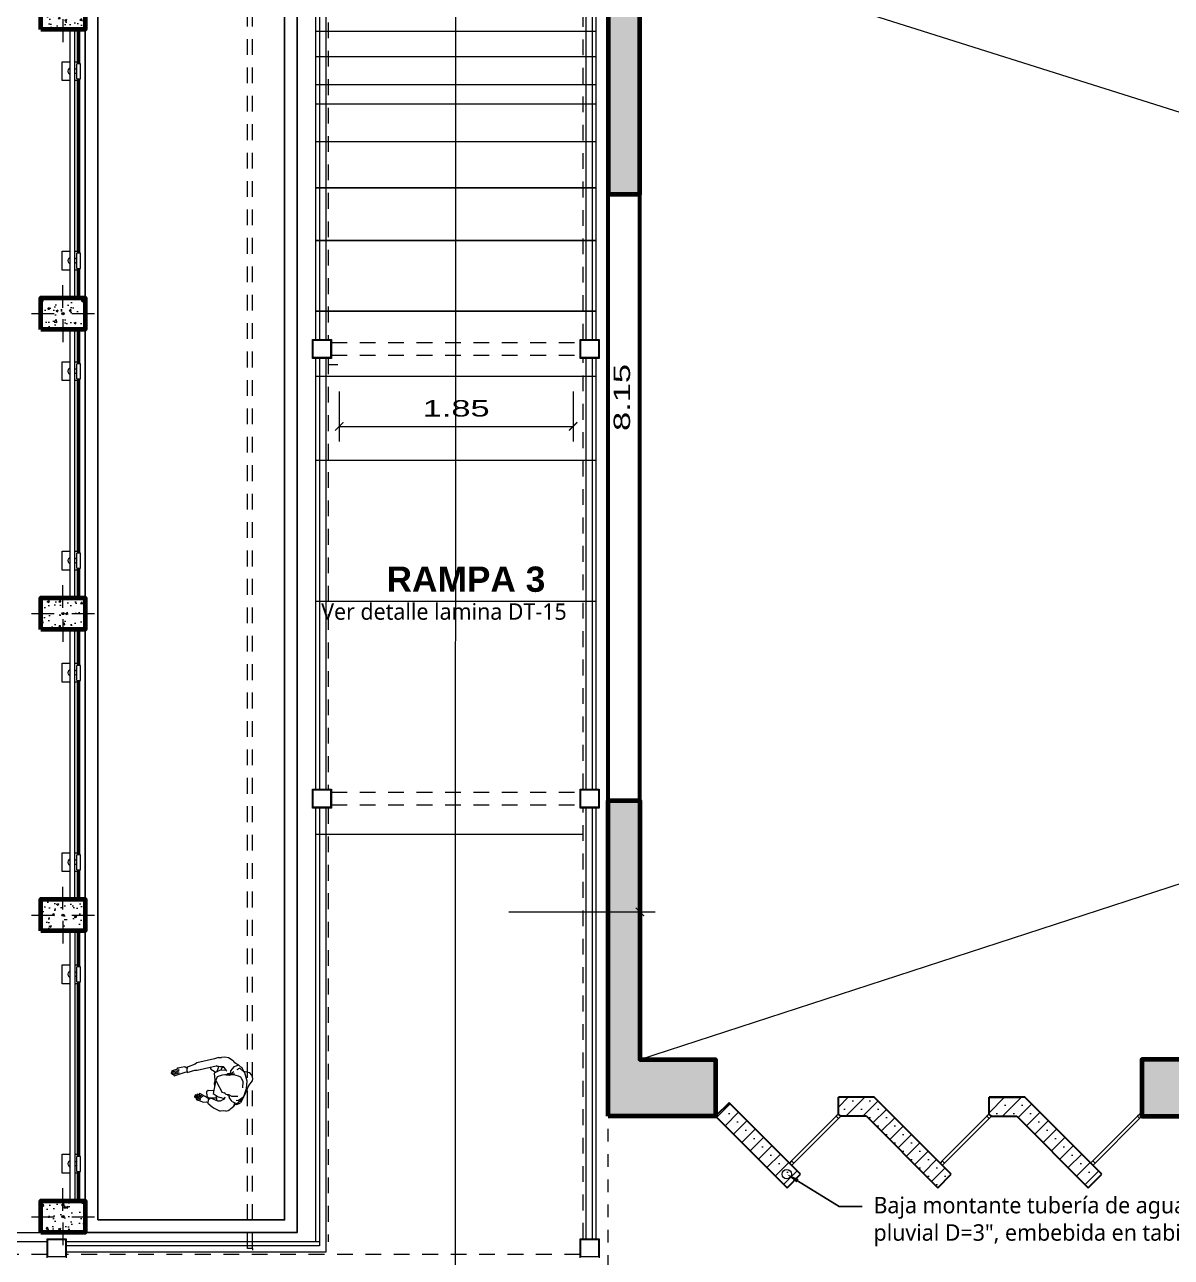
# Model space of a CAD drawing. Header units: metres. Extents: x 28 to 148, y 23 to 113.
# Drawn here: x 48.37 to 57.45, y 33.18 to 42.94 of the extents above; entities that cross this region are included whole.
import ezdxf
from ezdxf import colors
from ezdxf.entities.mleader import LeaderData, LeaderLine
from ezdxf.enums import TextEntityAlignment as Align
from ezdxf.math import Vec2, Vec3

# ---------------------------------------------------------------- set-up
doc = ezdxf.new("R2010")
doc.units = ezdxf.units.M
for name, pattern in [('CONTINUA', [0]), ('DASHED2', [0.375, 0.25, -0.125]), ('HIDDEN2', [0.1875, 0.125, -0.0625])]:
    doc.linetypes.add(name, pattern=pattern)
for name, color, linetype, lineweight in [('A-FLOR-HRAL', 11, 'Continuous', 9), ('A-TRAZO', 7, 'Continuous', 5), ('ArchiCAD Windows_Pen_No__3', 150, 'Continuous', 0), ('COLUMNAS 50', 32, 'Continuous', 70), ('cotas', 7, 'Continuous', 5), ('Equipamiento SR', 23, 'Continuous', 0), ('GRAFO 0 BLANCO', 7, 'Continuous', 0), ('GRAFO 02', 7, 'Continuous', 20), ('I.S. CANALETAS', 12, 'Continuous', 0), ('letras sr', 7, 'Continuous', 5), ('MK-LINEAS GENERALES', 7, 'Continuous', 0), ('Muros el', 144, 'Continuous', 60), ('PERSONAS', 8, 'Continuous', 0), ('proyecciones', 1, 'DASHED2', 5), ('TABIQUERIA DE DRYWALL', 221, 'Continuous', 30), ('texturas 1', 251, 'Continuous', 5)]:
    doc.layers.add(name, color=color, linetype=linetype, lineweight=lineweight)
doc.layers.add('Estructura – Carga', color=7, linetype='Continuous')
doc.styles.add('Generales', font='trebuc.ttf', dxfattribs={"height": 0.1})
doc.styles.add('Roberto', font='arial.ttf', dxfattribs={"width": 1.5})
doc.styles.add('TURBO_BASS', font='swisseb.ttf')
doc.dimstyles.new('1EJESB', dxfattribs={"dimscale": 0, "dimtxt": 0.13, "dimasz": 0.0655, "dimexe": 0.12, "dimexo": 0.12, "dimgap": 0.0755, "dimtad": 1, "dimzin": 4, "dimdsep": 46, "dimtxsty": 'Roberto', "dimblk": 'ARCHTICK', "dimcen": 0.065, "dimclrd": 7, "dimclre": 251, "dimclrt": 7, "dimaunit": 1, "dimadec": 0, "dimazin": 1, "dimtfac": 1, "dimtix": 1, "dimtofl": 0, "dimtmove": 0, "dimatfit": 3, "dimldrblk": 'ARROW', "dimfxl": 1, "dimtolj": 1, "dimtzin": 4, "dimlwd": 9, "dimlwe": 9, "dimarcsym": 0})
pattern_1 = [(45, (-85.06389, 100.61182), (-0.06629126, 0.06629126), []), (45, (-84.9976, 100.61182), (-0.06629126, 0.06629126), [0, -0.09375])]

# ---------------------------------------------------------------- blocks, each defined once
blk = doc.blocks.new('A$C0F2E3FFB')
at = {"layer": 'PERSONAS'}
for p, q in [((0.316, 0.697), (0.312, 0.693)), ((0.312, 0.693), (0.331, 0.632)), ((0.321, 0.699), (0.316, 0.697)), ((0.331, 0.678), (0.321, 0.699)), ((0.326, 0.709), (0.322, 0.706)), ((0.322, 0.706), (0.338, 0.65)), ((0.332, 0.709), (0.326, 0.709)), ((0.336, 0.718), (0.331, 0.716)), ((0.331, 0.716), (0.349, 0.65)), ((0.336, 0.698), (0.332, 0.709)), ((0.341, 0.719), (0.336, 0.718)), ((0.349, 0.696), (0.341, 0.719)), ((0.35, 0.712), (0.346, 0.71)), ((0.346, 0.71), (0.362, 0.65)), ((0.355, 0.712), (0.35, 0.712)), ((0.371, 0.66), (0.355, 0.712)), ((0.372, 0.667), (0.371, 0.648)), ((0.376, 0.67), (0.372, 0.667)), ((0.38, 0.663), (0.376, 0.67)), ((0.384, 0.631), (0.38, 0.663)), ((0.331, 0.632), (0.343, 0.597)), ((0.364, 0.581), (0.339, 0.578)), ((0.339, 0.578), (0.36, 0.51)), ((0.343, 0.597), (0.346, 0.585)), ((0.346, 0.585), (0.348, 0.579)), ((0.384, 0.578), (0.364, 0.581)), ((0.381, 0.588), (0.39, 0.599)), ((0.382, 0.578), (0.381, 0.588)), ((0.39, 0.599), (0.384, 0.631)), ((0.39, 0.57), (0.384, 0.578)), ((0.415, 0.509), (0.39, 0.57)), ((0.091, 0.465), (0.08, 0.437)), ((0.08, 0.437), (0.081, 0.411)), ((0.1, 0.494), (0.091, 0.465)), ((0.104, 0.497), (0.1, 0.494)), ((0.1, 0.457), (0.106, 0.477)), ((0.11, 0.498), (0.104, 0.497)), ((0.106, 0.477), (0.11, 0.498)), ((0.124, 0.514), (0.107, 0.483)), ((0.108, 0.458), (0.134, 0.51)), ((0.118, 0.448), (0.145, 0.505)), ((0.136, 0.508), (0.121, 0.486)), ((0.129, 0.515), (0.124, 0.514)), ((0.125, 0.439), (0.15, 0.488)), ((0.134, 0.51), (0.129, 0.515)), ((0.129, 0.42), (0.155, 0.467)), ((0.141, 0.492), (0.131, 0.475)), ((0.147, 0.473), (0.133, 0.455)), ((0.141, 0.509), (0.136, 0.508)), ((0.145, 0.505), (0.141, 0.509)), ((0.146, 0.492), (0.141, 0.492)), ((0.15, 0.488), (0.146, 0.492)), ((0.152, 0.474), (0.147, 0.473)), ((0.155, 0.467), (0.152, 0.474)), ((0.36, 0.51), (0.362, 0.49)), ((0.362, 0.49), (0.398, 0.322)), ((0.426, 0.494), (0.415, 0.509)), ((0.461, 0.339), (0.426, 0.494)), ((0.026, 0.342), (0.001, 0.288)), ((0.037, 0.358), (0.026, 0.342)), ((0.07, 0.397), (0.037, 0.358)), ((0.099, 0.393), (0.07, 0.397)), ((0.081, 0.411), (0.077, 0.396)), ((0.088, 0.31), (0.114, 0.371)), ((0.14, 0.327), (0.091, 0.316)), ((0.114, 0.371), (0.099, 0.393)), ((0.106, 0.382), (0.111, 0.389)), ((0.111, 0.389), (0.113, 0.393)), ((0.113, 0.393), (0.129, 0.42)), ((0.132, 0.404), (0.118, 0.392)), ((0.132, 0.404), (0.118, 0.392)), ((0.118, 0.392), (0.118, 0.322)), ((0.118, 0.392), (0.118, 0.322)), ((0.14, 0.327), (0.118, 0.322)), ((0.155, 0.351), (0.127, 0.307)), ((0.171, 0.409), (0.132, 0.404)), ((0.171, 0.409), (0.132, 0.404)), ((0.245, 0.333), (0.155, 0.351)), ((0.183, 0.394), (0.171, 0.409)), ((0.183, 0.394), (0.171, 0.409)), ((0.18, 0.346), (0.183, 0.394)), ((0.18, 0.346), (0.183, 0.394)), ((0.245, 0.34), (0.219, 0.338)), ((0.273, 0.327), (0.241, 0.311)), ((0.336, 0.342), (0.245, 0.333)), ((0.269, 0.336), (0.245, 0.34)), ((0.301, 0.315), (0.273, 0.327)), ((0.359, 0.295), (0.336, 0.342)), ((0.371, 0.371), (0.344, 0.327)), ((0.388, 0.378), (0.371, 0.371)), ((0.386, 0.377), (0.371, 0.371)), ((0.472, 0.302), (0.461, 0.339)), ((0, 0.237), (0.002, 0.262)), ((0, 0.237), (0.005, 0.217)), ((0.002, 0.263), (0.001, 0.288)), ((0.087, 0.287), (0.088, 0.31)), ((0.105, 0.253), (0.087, 0.287)), ((0.124, 0.246), (0.105, 0.253)), ((0.127, 0.307), (0.112, 0.251)), ((0.129, 0.21), (0.147, 0.227)), ((0.143, 0.209), (0.148, 0.234)), ((0.148, 0.234), (0.157, 0.245)), ((0.157, 0.245), (0.162, 0.254)), ((0.168, 0.273), (0.162, 0.254)), ((0.183, 0.28), (0.168, 0.273)), ((0.241, 0.311), (0.183, 0.28)), ((0.314, 0.28), (0.301, 0.315)), ((0.318, 0.268), (0.314, 0.28)), ((0.315, 0.207), (0.316, 0.231)), ((0.316, 0.231), (0.319, 0.236)), ((0.32, 0.246), (0.318, 0.268)), ((0.319, 0.236), (0.32, 0.246)), ((0.324, 0.23), (0.32, 0.246)), ((0.33, 0.225), (0.324, 0.23)), ((0.324, 0.207), (0.324, 0.23)), ((0.333, 0.199), (0.33, 0.225)), ((0.395, 0.299), (0.348, 0.317)), ((0.36, 0.239), (0.352, 0.228)), ((0.36, 0.239), (0.359, 0.295)), ((0.394, 0.263), (0.36, 0.239)), ((0.377, 0.275), (0.361, 0.282)), ((0.377, 0.275), (0.361, 0.282)), ((0.384, 0.268), (0.377, 0.275)), ((0.384, 0.268), (0.394, 0.272)), ((0.384, 0.256), (0.384, 0.268)), ((0.389, 0.301), (0.398, 0.324)), ((0.398, 0.322), (0.394, 0.287)), ((0.394, 0.287), (0.394, 0.263)), ((0.394, 0.287), (0.394, 0.287)), ((0.394, 0.287), (0.394, 0.287)), ((0.468, 0.216), (0.475, 0.248)), ((0.472, 0.302), (0.473, 0.276)), ((0.475, 0.248), (0.473, 0.276)), ((0.005, 0.217), (0.014, 0.203)), ((0.014, 0.203), (0.024, 0.194)), ((0.024, 0.194), (0.044, 0.169)), ((0.044, 0.169), (0.061, 0.152)), ((0.044, 0.169), (0.074, 0.158)), ((0.061, 0.152), (0.06, 0.142)), ((0.06, 0.142), (0.074, 0.11)), ((0.082, 0.176), (0.066, 0.141)), ((0.087, 0.112), (0.066, 0.141)), ((0.148, 0.07), (0.074, 0.11)), ((0.086, 0.183), (0.082, 0.176)), ((0.086, 0.183), (0.121, 0.209)), ((0.121, 0.091), (0.087, 0.112)), ((0.098, 0.146), (0.093, 0.13)), ((0.093, 0.13), (0.129, 0.081)), ((0.129, 0.21), (0.121, 0.209)), ((0.143, 0.209), (0.131, 0.188)), ((0.131, 0.188), (0.131, 0.173)), ((0.131, 0.173), (0.133, 0.132)), ((0.3, 0.106), (0.309, 0.128)), ((0.309, 0.128), (0.321, 0.168)), ((0.319, 0.192), (0.315, 0.207)), ((0.321, 0.168), (0.319, 0.192)), ((0.34, 0.177), (0.324, 0.215)), ((0.33, 0.163), (0.324, 0.207)), ((0.356, 0.198), (0.333, 0.199)), ((0.337, 0.07), (0.378, 0.115)), ((0.345, 0.167), (0.34, 0.177)), ((0.39, 0.167), (0.356, 0.198)), ((0.378, 0.115), (0.365, 0.142)), ((0.382, 0.097), (0.405, 0.123)), ((0.393, 0.159), (0.39, 0.167)), ((0.405, 0.123), (0.393, 0.159)), ((0.404, 0.127), (0.409, 0.133)), ((0.409, 0.133), (0.426, 0.158)), ((0.426, 0.158), (0.438, 0.169)), ((0.438, 0.169), (0.448, 0.183)), ((0.448, 0.183), (0.468, 0.216)), ((0.129, 0.081), (0.2, 0.055)), ((0.148, 0.07), (0.226, 0.037)), ((0.197, 0.056), (0.148, 0.07)), ((0.2, 0.055), (0.263, 0.052)), ((0.207, 0.089), (0.26, 0.086)), ((0.226, 0.037), (0.268, 0.003)), ((0.26, 0.086), (0.293, 0.102)), ((0.263, 0.052), (0.337, 0.07)), ((0.268, 0.003), (0.289, 0)), ((0.289, 0), (0.317, 0.01)), ((0.293, 0.102), (0.3, 0.106)), ((0.317, 0.01), (0.34, 0.031)), ((0.34, 0.073), (0.381, 0.094)), ((0.353, 0.079), (0.34, 0.031)), ((0.381, 0.094), (0.382, 0.097))]:
    blk.add_line(p, q, dxfattribs=at)
blk = doc.blocks.new('columna pasillos')
at = {"layer": 'GRAFO 0 BLANCO'}
h = blk.add_hatch(dxfattribs=at)
h.set_pattern_fill('AR-CONC', color=256, scale=0.024, angle=-90)
h.set_pattern_definition([(320, (0, 0), (-0.015060515, -0.17214244), [0.018, -0.198]), (265, (0, 0), (0.18052611, 0.03330032), [0.0144, -0.1584]), (10.45144, (-0.00126, -0.01435), (0.1654656, -0.13884213), [0.01529765, -0.16827411]), (316.1842, (0.048, -7e-10), (-0.03972463, -0.25613792), [0.027, -0.297]), (6.63563, (0.0447, -0.02134), (0.23378846, -0.22431887), [0.02294648, -0.2524113]), (261.18416, (0.048, -7e-10), (0.23378846, -0.22431887), [0.0216, -0.2376]), (291, (0.036, -0.024), (-0.096628536, -0.14325769), [0.018, -0.198]), (236, (0.036, -0.024), (0.17403601, -0.05839568), [0.0144, -0.1584]), (341.45144, (0.02795, -0.03594), (0.07740747, -0.20165337), [0.01529765, -0.16827411]), (307.5, (0, 0), (0.079894525, -0.002918366), [0, -0.15648, 0, -0.1608, 0, -0.159]), (277.5, (0, 0), (0.09465881, -0.06313669), [0, -0.09168, 0, -0.15288, 0, -0.0606]), (237.5, (7e-10, 0.05352), (-0.005413171, -0.128117385), [0, -0.06, 0, -0.1872, 0, -0.2484]), (227.5, (1e-09, 0.07752), (0.024025194, -0.13996468), [0, -0.078, 0, -0.12432, 0, -0.1764])])
h.paths.add_polyline_path([(-235.5347, 35.024), (-235.7847, 35.024), (-235.7847, 34.674), (-235.5347, 34.674)])
h.paths.add_polyline_path([(-235.651, 34.849, -1), (-235.6684, 34.849, -1)], flags=16)
at = {"layer": 'COLUMNAS 50', "color": 1, "linetype": 'Continuous', "lineweight": 9}
for p, q in [((-235.6597, 35.099), (-235.6597, 34.919)), ((-235.7047, 34.849), (-235.8847, 34.849)), ((-235.6147, 34.849), (-235.4347, 34.849)), ((-235.6597, 34.779), (-235.6597, 34.599))]:
    blk.add_line(p, q, dxfattribs=at)
at = {"layer": 'COLUMNAS 50', "linetype": 'Continuous'}
blk.add_lwpolyline([(-235.7847, 35.024), (-235.5347, 35.024), (-235.5347, 34.674), (-235.7847, 34.674)], close=True, dxfattribs=at)
at = {"layer": 'COLUMNAS 50', "color": 1, "linetype": 'Continuous', "lineweight": 9}
blk.add_circle((-235.6597, 34.849), 0.00871, dxfattribs=at)
blk.add_point((-235.6597, 34.849), dxfattribs=at)
blk = doc.blocks.new('_ArchTick')
at = {"color": 0, "linetype": 'ByBlock', "const_width": 0.15}
blk.add_lwpolyline([(-0.5, -0.5), (0.5, 0.5)], dxfattribs=at)
blk = doc.blocks.new('*D154')
at = {"layer": 'Defpoints', "color": 0, "transparency": 16777216}
for p in [(50.8627, 40.1562), (52.7144, 40.1562), (52.7144, 39.7599)]:
    blk.add_point(p, dxfattribs=at)
at = {"layer": 'GRAFO 0 BLANCO', "color": 251, "linetype": 'CONTINUA', "lineweight": 9, "transparency": 16777216}
for p, q in [((50.8627, 40.0362), (50.8627, 39.6399)), ((52.7144, 40.0362), (52.7144, 39.6399))]:
    blk.add_line(p, q, dxfattribs=at)
at = {"layer": 'GRAFO 0 BLANCO', "color": 7, "linetype": 'CONTINUA', "lineweight": 9, "transparency": 16777216}
blk.add_line((50.8627, 39.7599), (52.7144, 39.7599), dxfattribs=at)
at = {"layer": 'GRAFO 0 BLANCO', "color": 7, "lineweight": 9, "transparency": 16777216, "xscale": 0.0655, "yscale": 0.0655, "zscale": 0.0655, "rotation": 180}
blk.add_blockref('_ArchTick', (50.8627, 39.7599), dxfattribs=at)
at = {"layer": 'GRAFO 0 BLANCO', "color": 7, "lineweight": 9, "transparency": 16777216, "xscale": 0.0655, "yscale": 0.0655, "zscale": 0.0655}
blk.add_blockref('_ArchTick', (52.7144, 39.7599), dxfattribs=at)
at = {"layer": 'GRAFO 0 BLANCO', "color": 7, "lineweight": 30, "transparency": 16777216, "insert": (51.7885, 39.9018), "char_height": 0.13, "attachment_point": 5, "style": 'Roberto'}
blk.add_mtext('\\A1;1.85', dxfattribs=at)
blk = doc.blocks.new('ARROW')
at = {"layer": 'cotas', "color": 1, "ltscale": 0.5}
blk.add_line((2.5, 0), (-2.5, 0), dxfattribs=at)
at = {"layer": 'cotas', "const_width": 0.635}
blk.add_lwpolyline([(-0.32, 0, 1), (0.32, 0, 1)], format="xyb", close=True, dxfattribs=at)
blk = doc.blocks.new('*D150')
at = {"layer": 'Defpoints', "color": 0, "transparency": 16777216}
for p in [(52.0864, 44.0621), (53.243, 44.0621), (52.0864, 35.9154)]:
    blk.add_point(p, dxfattribs=at)
at = {"layer": 'GRAFO 0 BLANCO', "color": 251, "linetype": 'CONTINUA', "lineweight": 9, "transparency": 16777216}
for p, q in [((52.2064, 44.0621), (53.363, 44.0621)), ((52.2064, 35.9154), (53.363, 35.9154))]:
    blk.add_line(p, q, dxfattribs=at)
at = {"layer": 'GRAFO 0 BLANCO', "color": 7, "linetype": 'CONTINUA', "lineweight": 9, "transparency": 16777216}
blk.add_line((53.243, 35.9154), (53.243, 44.0621), dxfattribs=at)
at = {"layer": 'GRAFO 0 BLANCO', "color": 7, "lineweight": 9, "transparency": 16777216, "xscale": 0.0655, "yscale": 0.0655, "zscale": 0.0655}
for p, rotation in [((53.243, 44.0621), 90), ((53.243, 35.9154), 270)]:
    blk.add_blockref('_ArchTick', p, dxfattribs=dict(at, rotation=rotation))
at = {"layer": 'GRAFO 0 BLANCO', "color": 7, "lineweight": 30, "transparency": 16777216, "insert": (53.1011, 39.9887), "char_height": 0.13, "attachment_point": 5, "rotation": 90, "style": 'Roberto'}
blk.add_mtext('\\A1;8.15', dxfattribs=at)
blk = doc.blocks.new('Barandilla - 50 x 12mm-V13-Nivel 2')
at = {"layer": 'A-FLOR-HRAL'}
for p, q in [((-26.7, 93), (-88, 93)), ((-88, 93), (-88, 18.2)), ((-88, 18.2), (-88, -56.6)), ((34.1, 93), (13.2, 93)), ((24.9, 2.6), (25.1, 33.6)), ((27, 79.4), (57, 79.4)), ((27, 79.4), (27, -39.6)), ((57, 79.4), (57, -39.6)), ((-88, -56.6), (-26.7, -56.6)), ((13.2, -56.6), (34.1, -56.6)), ((57, -39.6), (27, -39.6))]:
    blk.add_line(p, q, dxfattribs=at)
for centre, radius, start, end in [((-0.6, 18.2), 39.4, 144.03454, 215.40425), ((-19.3, -77.8), 119.9, 93.54236, 96.31867), ((-18.3, 114.4), 119.9, 285.37611, 291.1568), ((-19.3, -77.8), 119.9, 68.28199, 74.15247), ((-18.3, 114.4), 119.9, 263.12012, 266.01122)]:
    blk.add_arc(centre, radius, start, end, dxfattribs=at)
blk = doc.blocks.new('Barandilla - 50 x 12mm-V14-Nivel 2')
at = {"layer": 'A-FLOR-HRAL'}
for p, q in [((-26.8, 93), (-88, 93)), ((-88, 93), (-88, 18.2)), ((-88, 18.2), (-88, -56.6)), ((34.1, 93), (13.1, 93)), ((24.9, 2.6), (25.1, 33.6)), ((27, 79.4), (57, 79.4)), ((27, 79.4), (27, -39.6)), ((57, 79.4), (57, -39.6)), ((-88, -56.6), (-26.8, -56.6)), ((13.1, -56.6), (34.1, -56.6)), ((57, -39.6), (27, -39.6))]:
    blk.add_line(p, q, dxfattribs=at)
for centre, radius, start, end in [((-0.6, 18.2), 39.4, 144.03454, 215.40425), ((-19.3, -77.8), 119.9, 93.58403, 96.31867), ((-19.3, -77.8), 119.9, 68.28199, 74.20794), ((-18.3, 114.4), 119.9, 285.32666, 291.1568), ((-18.3, 114.4), 119.9, 263.12012, 265.9625)]:
    blk.add_arc(centre, radius, start, end, dxfattribs=at)
blk = doc.blocks.new('Barandilla - Barandilla-559761-Nivel 2')
at = {"layer": 'A-FLOR-HRAL'}
for p, q in [((44611.7, 64680.8), (44611.7, 62555.8)), ((44651.7, 62555.8), (44651.7, 64680.8)), ((44672.6, 64407.9), (44672.6, 64680.8)), ((44680.5, 64407.9), (44680.5, 64680.8)), ((44682.1, 64407.9), (44682.1, 64680.8)), ((44690.1, 64407.9), (44690.1, 64680.8)), ((44672.6, 62907.9), (44672.6, 64288.9)), ((44680.5, 62907.9), (44680.5, 64288.9)), ((44682.1, 62907.9), (44682.1, 64288.9)), ((44690.1, 62907.9), (44690.1, 64288.9)), ((44672.6, 62555.8), (44672.6, 62788.9)), ((44680.5, 62555.8), (44680.5, 62788.9)), ((44682.1, 62555.8), (44682.1, 62788.9)), ((44690.1, 62555.8), (44690.1, 62788.9))]:
    blk.add_line(p, q, dxfattribs=at)
at = {"extrusion": (0, 0, -1), "zscale": -1, "rotation": 180}
for name, p in [('Barandilla - 50 x 12mm-V14-Nivel 2', (-44638.4, 64368.3)), ('Barandilla - 50 x 12mm-V13-Nivel 2', (-44638.4, 62868.3))]:
    blk.add_blockref(name, p, dxfattribs=at)

msp = doc.modelspace()

# ---------------------------------------------------------------- hatches: boundary and pattern name
at = {"layer": 'GRAFO 0 BLANCO', "true_color": 0x939598}
h = msp.add_hatch(color=252, dxfattribs=at)
h.dxf.hatch_style = 1
h.paths.add_polyline_path([(53.843, 43.6491), (53.243, 43.6491), (53.243, 41.5991), (52.993, 41.5991), (52.993, 44.0991), (53.843, 44.0991)])
h = msp.add_hatch(color=252, dxfattribs=at)
h.dxf.hatch_style = 1
h.paths.add_polyline_path([(53.843, 34.748), (53.243, 34.748), (53.243, 36.7979), (52.993, 36.7979), (52.993, 34.298), (53.843, 34.298)])
h = msp.add_hatch(color=252, dxfattribs=at)
h.dxf.hatch_style = 1
h.paths.add_polyline_path([(58.618, 34.298), (58.618, 34.748), (57.218, 34.748), (57.218, 34.298)])
at = {"layer": 'texturas 1'}
h = msp.add_hatch(dxfattribs=at)
h.set_pattern_fill('SACNCR', color=256)
h.set_pattern_definition(pattern_1)
h.paths.add_polyline_path([(54.4087, 33.7323), (54.5148, 33.8383), (53.9491, 34.404), (53.843, 34.298)])
h = msp.add_hatch(dxfattribs=at)
h.set_pattern_fill('SACNCR', color=256)
h.set_pattern_definition([(45, (293.3137, 45.62291), (-0.06629126, 0.06629126), []), (45, (293.37999, 45.62291), (-0.06629126, 0.06629126), [0, -0.09375])])
h.paths.add_polyline_path([(54.8153, 34.4479), (54.8153, 34.3156), (54.833, 34.2979), (55.0367, 34.2979), (55.6024, 33.7323), (55.7084, 33.8383), (55.0988, 34.4479)])
h = msp.add_hatch(dxfattribs=at)
h.set_pattern_fill('SACNCR', color=256)
h.set_pattern_definition(pattern_1)
h.paths.add_polyline_path([(56.0089, 34.4479), (56.0089, 34.3156), (56.0266, 34.2979), (56.228, 34.2979), (56.7937, 33.7322), (56.8998, 33.8383), (56.2902, 34.4479)])

# ---------------------------------------------------------------- linework, layer by layer
at = {"color": 252, "true_color": 0x939598}
for points in [[(48.8503, 33.3779), (50.5297, 33.3779), (50.5297, 47.9029), (48.8503, 47.9029)], [(48.9503, 33.4779), (50.4297, 33.4779), (50.4297, 47.8029), (48.9503, 47.8029)]]:
    msp.add_lwpolyline(points, close=True, dxfattribs=at)
at = {"layer": 'A-TRAZO'}
msp.add_line((51.7823, 32.411), (51.7853, 44.0968), dxfattribs=at)
at = {"layer": 'A-TRAZO', "color": 251, "true_color": 0x636466}
for p, q in [((52.8953, 42.8863), (50.6753, 42.8863)), ((52.8953, 42.6864), (50.6753, 42.6864)), ((50.6753, 42.4661), (52.8953, 42.4661)), ((52.8953, 42.3111), (50.6753, 42.3111)), ((52.8953, 42.0139), (50.6753, 42.0139)), ((50.6753, 40.1562), (52.8953, 40.1562)), ((50.6753, 39.4925), (52.8953, 39.4925)), ((50.6753, 38.3763), (52.8953, 38.3763)), ((50.6753, 36.5303), (52.7953, 36.5303))]:
    msp.add_line(p, q, dxfattribs=at)
at = {"layer": 'ArchiCAD Windows_Pen_No__3', "linetype": 'Continuous'}
for p, q in [((54.833, 34.298), (54.444, 33.909)), ((54.7976, 34.298), (54.444, 33.9444)), ((54.8153, 34.3156), (54.7976, 34.298)), ((54.7976, 34.298), (54.8153, 34.2803)), ((54.8153, 34.2803), (54.833, 34.298)), ((56.0266, 34.2979), (55.6377, 33.909)), ((55.9913, 34.2979), (55.6377, 33.9444)), ((56.0089, 34.3156), (55.9913, 34.2979)), ((55.9913, 34.2979), (56.0089, 34.2803)), ((56.0089, 34.2803), (56.0266, 34.2979)), ((57.218, 34.2979), (56.8291, 33.909)), ((57.1826, 34.2979), (56.8291, 33.9444)), ((57.2003, 34.3156), (57.1826, 34.2979)), ((57.1826, 34.2979), (57.2003, 34.2803)), ((57.218, 34.2979), (57.2003, 34.3156)), ((54.444, 33.9444), (54.4264, 33.9267)), ((54.4264, 33.9267), (54.444, 33.909)), ((54.444, 33.9444), (54.4617, 33.9267)), ((54.444, 33.909), (54.4617, 33.9267)), ((55.6377, 33.9444), (55.62, 33.9267)), ((55.6554, 33.9267), (55.6377, 33.9444)), ((55.6377, 33.909), (55.6554, 33.9267)), ((56.8291, 33.9444), (56.8114, 33.9267)), ((56.8291, 33.909), (56.8114, 33.9267)), ((56.8468, 33.9267), (56.8291, 33.9444)), ((56.8291, 33.909), (56.8468, 33.9267))]:
    msp.add_line(p, q, dxfattribs=at)
at = {"layer": 'COLUMNAS 50', "linetype": 'Continuous'}
for points in [[(52.993, 44.0991), (52.993, 41.5991), (53.243, 41.5991), (53.243, 43.6491), (53.843, 43.6491), (53.843, 44.0991)], [(52.993, 34.298), (52.993, 36.7979), (53.243, 36.7979), (53.243, 34.748), (53.843, 34.748), (53.843, 34.298)], [(58.618, 34.748), (57.218, 34.748), (57.218, 34.298), (58.618, 34.298)]]:
    msp.add_lwpolyline(points, close=True, dxfattribs=at)
at = {"layer": 'Equipamiento SR'}
for p, q in [((53.243, 34.748), (81.218, 43.8491)), ((53.243, 43.5991), (81.218, 34.748))]:
    msp.add_line(p, q, dxfattribs=at)
at = {"layer": 'Estructura – Carga', "color": 251, "true_color": 0x636466}
for p, q in [((52.8953, 41.649), (50.6753, 41.649)), ((50.6753, 41.2308), (52.8953, 41.2308)), ((50.6753, 40.6725), (52.8953, 40.6725))]:
    msp.add_line(p, q, dxfattribs=at)
at = {"layer": 'GRAFO 0 BLANCO'}
for p, q in [((50.6753, 40.2979), (50.6753, 36.8879)), ((50.7053, 40.2979), (50.7053, 36.8879)), ((50.7553, 40.2979), (50.7553, 36.8879)), ((52.8153, 40.2979), (52.8153, 36.8879)), ((52.8653, 40.2979), (52.8653, 36.8879)), ((52.8953, 40.2979), (52.8953, 36.8879)), ((50.6753, 36.7379), (50.6753, 33.3029)), ((50.7053, 36.7379), (50.7053, 33.2729)), ((50.7553, 36.7379), (50.7553, 33.2229)), ((52.8153, 36.7379), (52.8153, 33.3279)), ((52.8653, 36.7379), (52.8653, 33.3279)), ((52.8953, 36.7379), (52.8953, 33.3279)), ((45.5503, 33.3779), (48.5003, 33.3779)), ((48.5503, 33.3029), (45.5003, 33.3029)), ((50.7053, 33.3029), (48.7003, 33.3029)), ((50.7053, 33.2729), (48.7003, 33.2729)), ((50.7553, 33.2229), (48.7003, 33.2229))]:
    msp.add_line(p, q, dxfattribs=at)
at = {"layer": 'GRAFO 02'}
for p, q in [((48.8503, 38.4029), (48.8503, 50.0404)), ((50.6753, 43.8579), (50.6753, 40.4479)), ((50.7053, 43.8579), (50.7053, 40.4479)), ((50.7553, 43.8579), (50.7553, 40.4479)), ((52.8153, 43.8579), (52.8153, 40.4479)), ((52.8653, 43.8579), (52.8653, 40.4479)), ((52.8953, 43.8579), (52.8953, 40.4479)), ((48.8503, 33.6279), (48.8503, 38.1779))]:
    msp.add_line(p, q, dxfattribs=at)
at = {"layer": 'I.S. CANALETAS'}
msp.add_circle((54.4063, 33.8395), 0.0375, dxfattribs=at)
at = {"layer": 'MK-LINEAS GENERALES', "color": 7, "linetype": 'Continuous'}
for p, q in [((50.6503, 40.2979), (50.6503, 40.4479)), ((50.6503, 40.4479), (50.8003, 40.4479)), ((50.6563, 40.4419), (50.7943, 40.4419)), ((50.6563, 40.3039), (50.6563, 40.4419)), ((50.7943, 40.4419), (50.7943, 40.3039)), ((50.8003, 40.4479), (50.8003, 40.2979)), ((52.7703, 40.4479), (52.9203, 40.4479)), ((52.7703, 40.2979), (52.7703, 40.4479)), ((52.7763, 40.3039), (52.7763, 40.4419)), ((52.7763, 40.4419), (52.9143, 40.4419)), ((52.9143, 40.4419), (52.9143, 40.3039)), ((52.9203, 40.4479), (52.9203, 40.2979)), ((50.8003, 40.2979), (50.6503, 40.2979)), ((50.7943, 40.3039), (50.6563, 40.3039)), ((50.8503, 40.2479), (50.7753, 40.2479)), ((52.9203, 40.2979), (52.7703, 40.2979)), ((52.9143, 40.3039), (52.7763, 40.3039)), ((50.6503, 36.8879), (50.8003, 36.8879)), ((50.6503, 36.7379), (50.6503, 36.8879)), ((50.6563, 36.7439), (50.6563, 36.8819)), ((50.6563, 36.8819), (50.7943, 36.8819)), ((50.7943, 36.8819), (50.7943, 36.7439)), ((50.8003, 36.8879), (50.8003, 36.7379)), ((52.7703, 36.7379), (52.7703, 36.8879)), ((52.7703, 36.8879), (52.9203, 36.8879)), ((52.7763, 36.8819), (52.9143, 36.8819)), ((52.7763, 36.7439), (52.7763, 36.8819)), ((52.9143, 36.8819), (52.9143, 36.7439)), ((52.9203, 36.8879), (52.9203, 36.7379)), ((50.8003, 36.7379), (50.6503, 36.7379)), ((50.7943, 36.7439), (50.6563, 36.7439)), ((52.9203, 36.7379), (52.7703, 36.7379)), ((52.9143, 36.7439), (52.7763, 36.7439)), ((48.5003, 33.3779), (48.7503, 33.3779)), ((48.5503, 33.3279), (48.7003, 33.3279)), ((48.5503, 33.1779), (48.5503, 33.3279)), ((48.5563, 33.1839), (48.5563, 33.3219)), ((48.5563, 33.3219), (48.6943, 33.3219)), ((48.6943, 33.3219), (48.6943, 33.1839)), ((48.7003, 33.3279), (48.7003, 33.1779)), ((52.7703, 33.1779), (52.7703, 33.3279)), ((52.7703, 33.3279), (52.9203, 33.3279)), ((52.7763, 33.3219), (52.9143, 33.3219)), ((52.7763, 33.1839), (52.7763, 33.3219)), ((52.9143, 33.3219), (52.9143, 33.1839)), ((52.9203, 33.3279), (52.9203, 33.1779)), ((48.6943, 33.1839), (48.5563, 33.1839)), ((52.9143, 33.1839), (52.7763, 33.1839))]:
    msp.add_line(p, q, dxfattribs=at)
at = {"layer": 'Muros el', "ltscale": 0.05}
for p, q in [((52.993, 36.7979), (52.993, 41.5991)), ((52.993, 36.7979), (52.993, 41.5991)), ((53.243, 36.7979), (53.243, 41.5991))]:
    msp.add_line(p, q, dxfattribs=at)
at = {"layer": 'proyecciones', "linetype": 'HIDDEN2'}
for p, q in [((50.1353, 33.2518), (50.1353, 46.4753)), ((50.1753, 33.2518), (50.1753, 46.4753)), ((50.7753, 43.8579), (50.7753, 40.4479)), ((52.7953, 40.4479), (52.7953, 43.8579)), ((50.8003, 40.4229), (52.7703, 40.4229)), ((50.8003, 40.3229), (52.7703, 40.3229)), ((50.7753, 40.2979), (50.7753, 36.8879)), ((52.7953, 36.8879), (52.7953, 40.2979)), ((50.8003, 36.8629), (52.7703, 36.8629)), ((50.7753, 36.7379), (50.7753, 33.3029)), ((50.8003, 36.7629), (52.7703, 36.7629)), ((52.7953, 33.3279), (52.7953, 36.7379)), ((48.5503, 33.2029), (45.5003, 33.2029)), ((52.7703, 33.2029), (48.7003, 33.2029)), ((50.1753, 33.2518), (50.1353, 33.2518)), ((50.1753, 33.2518), (50.1753, 33.2373))]:
    msp.add_line(p, q, dxfattribs=at)
at = {"layer": 'proyecciones', "linetype": 'HIDDEN2', "ltscale": 0.5}
msp.add_lwpolyline([(86.8394, 34.298), (86.8394, 33.098), (52.993, 33.098), (52.993, 34.298)], dxfattribs=at)
at = {"layer": 'TABIQUERIA DE DRYWALL'}
for p, q in [((54.8153, 34.3156), (54.8153, 34.4479)), ((56.0089, 34.4479), (56.2575, 34.4479)), ((56.2902, 34.4479), (56.0089, 34.4479)), ((56.0089, 34.3156), (56.0089, 34.4479)), ((54.833, 34.298), (54.8153, 34.3156)), ((56.0266, 34.2979), (56.0089, 34.3156))]:
    msp.add_line(p, q, dxfattribs=at)
for points in [[(53.9491, 34.404), (53.843, 34.298)], [(54.5148, 33.8383), (53.9491, 34.404)], [(55.0988, 34.4479), (54.8153, 34.4479)], [(55.7084, 33.8383), (55.0988, 34.4479)], [(56.2902, 34.4479), (56.0089, 34.4479)], [(56.8998, 33.8383), (56.2902, 34.4479)], [(53.843, 34.298), (54.4087, 33.7323)], [(55.0367, 34.2979), (54.833, 34.2979)], [(55.0367, 34.2979), (55.6024, 33.7323)], [(56.0266, 34.2979), (56.228, 34.2979)], [(56.228, 34.2979), (56.7937, 33.7322)], [(54.4087, 33.7323), (54.5148, 33.8383)], [(55.6024, 33.7323), (55.7084, 33.8383)], [(56.7937, 33.7322), (56.8998, 33.8383)]]:
    msp.add_lwpolyline(points, dxfattribs=at)

# ---------------------------------------------------------------- block references
at = {"xscale": 0.9, "yscale": 0.9, "zscale": 0.9, "rotation": 90}
msp.add_blockref('A$C0F2E3FFB', (50.1792, 34.338), dxfattribs=at)
at = {"layer": 'A-FLOR-HRAL', "xscale": 0.001, "yscale": 0.001, "zscale": 0.001}
for p in [(4.1188, -21.7779), (4.1188, -24.1529), (4.1188, -26.5404), (4.1189, -28.9279)]:
    msp.add_blockref('Barandilla - Barandilla-559761-Nivel 2', p, dxfattribs=at)
at = {"layer": 'COLUMNAS 50', "rotation": 90}
for p in [(83.5242, 278.6876), (83.5242, 276.3126), (83.5242, 273.9376), (83.5242, 271.5501), (83.5243, 269.1626), (83.5243, 269.1626), (83.5243, 269.1626)]:
    msp.add_blockref('columna pasillos', p, dxfattribs=at)

# ---------------------------------------------------------------- texts
at = {"layer": 'letras sr', "style": 'TURBO_BASS'}
msp.add_text('RAMPA 3', height=0.2, dxfattribs=at).set_placement((51.8657, 38.4503), align=Align.CENTER)
at = {"layer": 'letras sr', "insert": (50.7197, 38.5756), "char_height": 0.115, "attachment_point": 1, "style": 'Generales'}
msp.add_mtext('{\\H1.13043x; \\PVer detalle lamina DT-15}', dxfattribs=at)

# ---------------------------------------------------------------- dimensions: what is measured, and where the dimension line sits
at = {"layer": 'GRAFO 0 BLANCO', "color": 1, "lineweight": 30}
for p1, p2, distance, picture, middle in [((52.0864, 35.9154), (52.0864, 44.0621), -1.1566, '*D150', (53.1011, 39.9887)), ((50.8627, 40.1562), (52.7144, 40.1562), -0.3964, '*D154', (51.7885, 39.9018))]:
    dim = msp.add_aligned_dim(p1=p1, p2=p2, distance=distance, dimstyle='1EJESB', override={"dimscale": 1}, dxfattribs=at)
    dim.commit()
    dim.dimension.update_dxf_attribs({"geometry": picture, "text_midpoint": middle})

# ---------------------------------------------------------------- leaders
at = {"layer": 'letras sr'}
ml = msp.add_multileader_mtext('Standard', dxfattribs=at)
ml.set_content('{\\H1.13043x;Baja montante tubería de agua\\Ppluvial D=3", embebida en tabiquerí\\H0.76924x;a}', color=256, style='Generales')
ml.set_leader_properties()
ml.build(insert=Vec2(0, 0))
ml.multileader.update_dxf_attribs({"text_right_attachment_type": 6, "dogleg_length": 0.36, "arrow_head_size": 0.1})
ctx = ml.context
ctx.base_point, ctx.char_height, ctx.arrow_head_size, ctx.landing_gap_size, ctx.plane_origin = Vec3(55.003, 33.5834), 0.115, 0.1, 0.09, Vec3(54.2061, 33.3069)
ctx.right_attachment = 6
notes = []
notes.append((ctx, [(0, (1, 1, 0), (54.8203, 33.5834), (1, 0), 0.1826, [(0, [(54.4063, 33.8395)], 0, [])])]))
ctx.mtext.insert, ctx.mtext.flow_direction = Vec3(55.093, 33.6593), 5
for ctx, leaders in notes:
    for number, flags, end, landing, length, lines in leaders:
        leader = LeaderData()
        leader.index, (leader.has_last_leader_line, leader.has_dogleg_vector, leader.attachment_direction) = number, flags
        leader.last_leader_point, leader.dogleg_vector, leader.dogleg_length = Vec3(end), Vec3(landing), length
        for number, points, colour, breaks in lines:
            line = LeaderLine()
            line.index, line.vertices, line.color, line.breaks = number, Vec3.list(points), colors.encode_raw_color(colour), breaks
            leader.lines.append(line)
        ctx.leaders.append(leader)

doc.saveas('drawing.dxf')
